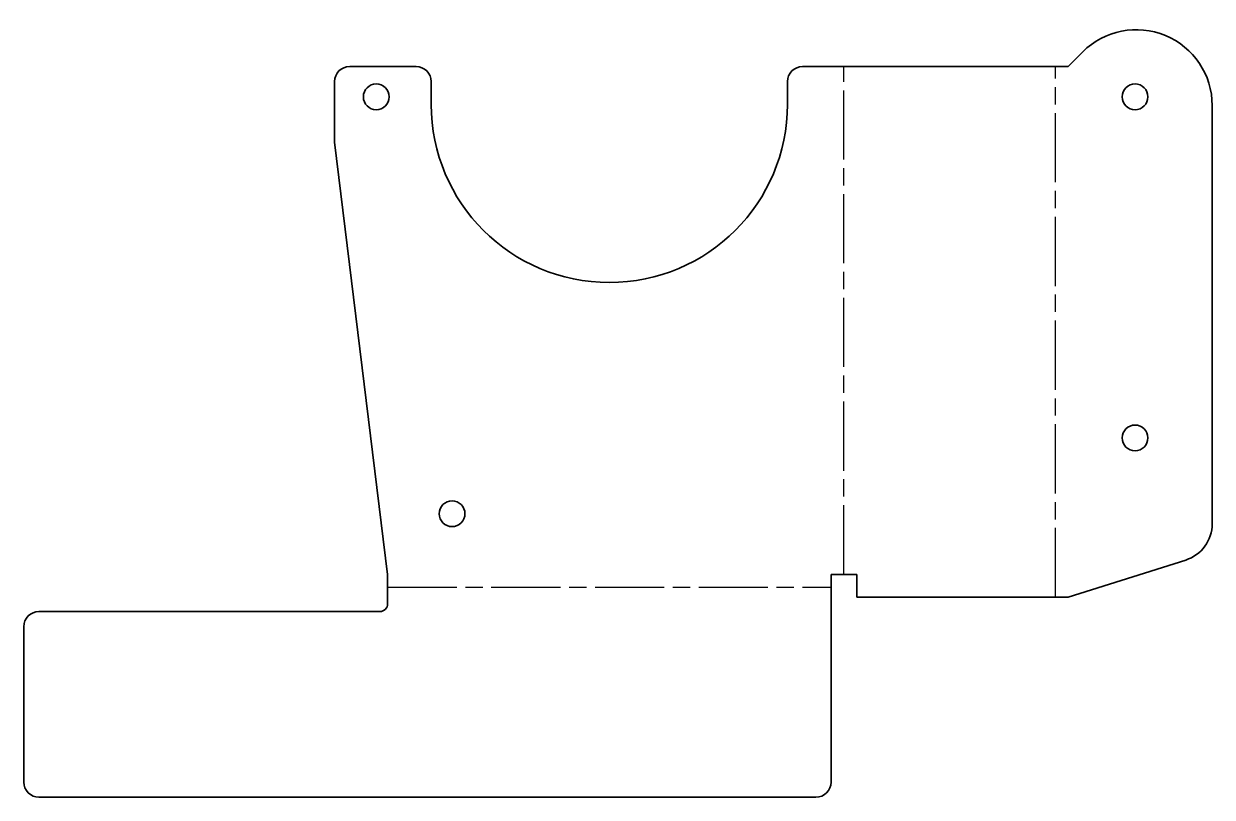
# Model space of a CAD drawing. Header units: millimetres. Extents: x 0 to 157, y 0 to 102.
import ezdxf

# ---------------------------------------------------------------- set-up
doc = ezdxf.new("R2010")
doc.units = ezdxf.units.MM
doc.linetypes.add('Chain', pattern=[13.68, 9.12, -1.14, 2.28, -1.14])
doc.layers.add('Bend Centerline (ANSI)', color=7, linetype='Chain', lineweight=25)
doc.layers.add('Visible (ANSI)', color=7, linetype='Continuous', lineweight=35)

# ---------------------------------------------------------------- blocks, each defined once
blk = doc.blocks.new('CDR-IN-V029-CCAA001_Chapa Cubre Cablesw Izquierda_CDR-IN-V029-CCAA001 (Desplegada)')
at = {"layer": 'Bend Centerline (ANSI)'}
for p, q in [((29.8, -21.23), (29.8, 45.77)), ((57.7, -24.23), (57.7, 45.77)), ((-30.39, -22.93), (28.11, -22.93))]:
    blk.add_line(p, q, dxfattribs=at)
at = {"layer": 'Visible (ANSI)'}
for p, q in [((59.39, 45.77), (61.32, 47.7)), ((-35.39, 45.77), (-26.64, 45.77)), ((24.36, 45.77), (59.39, 45.77)), ((-37.39, 35.78), (-37.39, 43.77)), ((-24.64, 40.77), (-24.64, 43.77)), ((22.36, 43.77), (22.36, 40.77)), ((78.39, 40.63), (78.39, -14.57)), ((-30.39, -21.23), (-37.39, 35.78)), ((59.39, -24.23), (74.9, -19.34)), ((-30.39, -21.23), (-30.39, -25.13)), ((28.11, -21.23), (31.5, -21.23)), ((28.11, -21.23), (28.11, -48.63)), ((31.5, -21.23), (31.5, -24.23)), ((59.39, -24.23), (31.5, -24.23)), ((-31.39, -26.13), (-76.39, -26.13)), ((-78.39, -48.63), (-78.39, -28.13)), ((26.11, -50.63), (-76.39, -50.63))]:
    blk.add_line(p, q, dxfattribs=at)
for centre in [(-31.89, 41.77), (68.21, 41.77), (68.21, -3.23), (-21.89, -13.23)]:
    blk.add_circle(centre, 1.7, dxfattribs=at)
at = {"layer": 'Visible (ANSI)', "extrusion": (0, 0, -1)}
for centre, radius, start, end in [((-68.39, 40.63), 10, 45, 180), ((35.39, 43.77), 2, 360, 90), ((26.64, 43.77), 2, 90, 180), ((-24.36, 43.77), 2, 0, 90), ((1.14, 40.77), 23.5, 180, 0), ((-73.39, -14.57), 5, 180, 252.4744), ((76.39, -28.13), 2, 0, 90), ((76.39, -48.63), 2, 270, 0), ((-26.11, -48.63), 2, 180, 270)]:
    blk.add_arc(centre, radius, start, end, dxfattribs=at)
at = {"layer": 'Visible (ANSI)'}
blk.add_arc((-31.39, -25.13), 1, 270, 360, dxfattribs=at)

msp = doc.modelspace()

# ---------------------------------------------------------------- block references
msp.add_blockref('CDR-IN-V029-CCAA001_Chapa Cubre Cablesw Izquierda_CDR-IN-V029-CCAA001 (Desplegada)', (78.39, 50.63))

doc.saveas('drawing.dxf')
